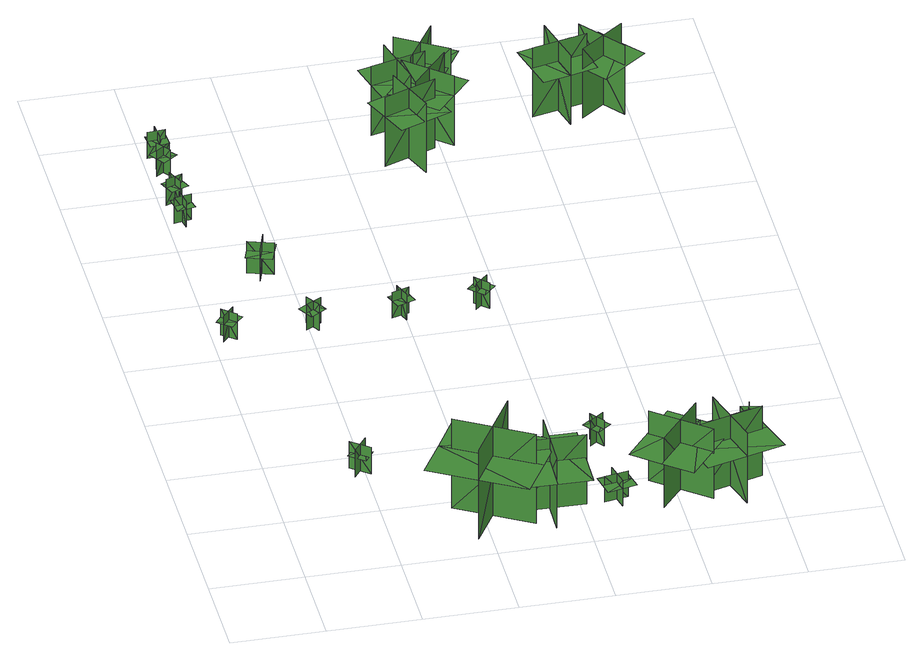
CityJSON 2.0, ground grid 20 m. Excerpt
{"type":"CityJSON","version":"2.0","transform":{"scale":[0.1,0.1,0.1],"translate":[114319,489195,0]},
"CityObjects":{
"tree1":{"type":"SolitaryVegetationObject","geometry":[{"type":"MultiSurface","lod":"1","boundaries":[[[0,1,2]],[[0,2,3]],[[4,5,6]],[[4,6,7]],[[8,9,10]],[[8,10,11]],[[8,11,12]],[[8,12,13]]]}]},
"tree2":{"type":"SolitaryVegetationObject","geometry":[{"type":"MultiSurface","lod":"1","boundaries":[[[14,15,16]],[[14,16,17]],[[18,19,20]],[[18,20,21]],[[22,23,24]],[[22,24,25]],[[22,26,27]],[[22,27,23]]]}]},
"tree3":{"type":"SolitaryVegetationObject","geometry":[{"type":"MultiSurface","lod":"1","boundaries":[[[28,29,30]],[[28,30,31]],[[32,33,34]],[[32,34,35]],[[36,37,38]],[[36,38,39]],[[36,40,41]],[[36,41,37]]]}]},
"tree4":{"type":"SolitaryVegetationObject","geometry":[{"type":"MultiSurface","lod":"1","boundaries":[[[42,43,44]],[[42,44,45]],[[46,47,48]],[[46,48,49]],[[50,51,52]],[[50,52,53]],[[50,54,55]],[[50,55,51]]]}]},
"tree5":{"type":"SolitaryVegetationObject","geometry":[{"type":"MultiSurface","lod":"1","boundaries":[[[56,57,58]],[[56,58,59]],[[60,61,62]],[[60,62,63]],[[64,65,66]],[[64,66,67]],[[64,67,68]],[[64,68,69]]]}]},
"tree6":{"type":"SolitaryVegetationObject","geometry":[{"type":"MultiSurface","lod":"1","boundaries":[[[70,71,72]],[[70,72,73]],[[74,75,76]],[[74,76,77]],[[78,79,80]],[[78,80,81]],[[78,82,83]],[[78,83,79]]]}]},
"tree7":{"type":"SolitaryVegetationObject","geometry":[{"type":"MultiSurface","lod":"1","boundaries":[[[84,85,86]],[[84,86,87]],[[88,89,90]],[[88,90,91]],[[92,93,94]],[[92,94,95]],[[92,95,96]],[[92,96,97]]]}]},
"tree8":{"type":"SolitaryVegetationObject","geometry":[{"type":"MultiSurface","lod":"1","boundaries":[[[98,99,100]],[[98,100,101]],[[102,103,104]],[[102,104,105]],[[106,107,108]],[[106,108,109]],[[106,110,111]],[[106,111,107]]]}]},
"tree9":{"type":"SolitaryVegetationObject","geometry":[{"type":"MultiSurface","lod":"1","boundaries":[[[112,113,114]],[[112,114,115]],[[116,117,118]],[[116,118,119]],[[120,121,122]],[[120,122,123]],[[120,124,125]],[[120,125,121]]]}]},
"tree10":{"type":"SolitaryVegetationObject","geometry":[{"type":"MultiSurface","lod":"1","boundaries":[[[126,127,128]],[[126,128,129]],[[130,131,132]],[[130,132,133]],[[134,135,136]],[[134,136,137]],[[134,137,138]],[[134,138,139]]]}]},
"tree11":{"type":"SolitaryVegetationObject","geometry":[{"type":"MultiSurface","lod":"1","boundaries":[[[140,141,142]],[[140,142,143]],[[144,145,146]],[[144,146,147]],[[148,149,150]],[[148,150,151]],[[148,152,153]],[[148,153,149]]]}]},
"tree12":{"type":"SolitaryVegetationObject","geometry":[{"type":"MultiSurface","lod":"1","boundaries":[[[154,155,156]],[[154,156,157]],[[158,159,160]],[[158,160,161]],[[162,163,164]],[[162,164,165]],[[162,165,166]],[[162,166,167]]]}]},
"tree13":{"type":"SolitaryVegetationObject","geometry":[{"type":"MultiSurface","lod":"1","boundaries":[[[168,169,170]],[[168,170,171]],[[172,173,174]],[[172,174,175]],[[176,177,178]],[[176,178,179]],[[176,180,181]],[[176,181,177]]]}]},
"tree14":{"type":"SolitaryVegetationObject","geometry":[{"type":"MultiSurface","lod":"1","boundaries":[[[182,183,184]],[[182,184,185]],[[186,187,188]],[[186,188,189]],[[190,191,192]],[[190,192,193]],[[190,194,195]],[[190,195,191]]]}]},
"tree15":{"type":"SolitaryVegetationObject","geometry":[{"type":"MultiSurface","lod":"1","boundaries":[[[196,197,198]],[[196,198,199]],[[200,201,202]],[[200,202,203]],[[204,205,206]],[[204,206,207]],[[204,207,208]],[[204,208,209]]]}]},
"tree16":{"type":"SolitaryVegetationObject","geometry":[{"type":"MultiSurface","lod":"1","boundaries":[[[210,211,212]],[[210,212,213]],[[214,215,216]],[[214,216,217]],[[218,219,220]],[[218,220,221]],[[218,221,222]],[[218,222,223]]]}]},
"tree17":{"type":"SolitaryVegetationObject","geometry":[{"type":"MultiSurface","lod":"1","boundaries":[[[224,225,226]],[[224,226,227]],[[228,229,230]],[[228,230,231]],[[232,233,234]],[[232,234,235]],[[232,235,236]],[[232,236,237]]]}]},
"tree18":{"type":"SolitaryVegetationObject","geometry":[{"type":"MultiSurface","lod":"1","boundaries":[[[238,239,240]],[[238,240,241]],[[242,243,244]],[[242,244,245]],[[246,247,248]],[[246,248,249]],[[246,249,250]],[[246,250,251]]]}]},
"tree19":{"type":"SolitaryVegetationObject","geometry":[{"type":"MultiSurface","lod":"1","boundaries":[[[252,253,254]],[[252,254,255]],[[256,257,258]],[[256,258,259]],[[260,261,262]],[[260,262,263]],[[260,263,264]],[[260,264,265]]]}]},
"tree20":{"type":"SolitaryVegetationObject","geometry":[{"type":"MultiSurface","lod":"1","boundaries":[[[266,267,268]],[[266,268,269]],[[270,271,272]],[[270,272,273]],[[274,275,276]],[[274,276,277]],[[274,277,278]],[[274,278,279]]]}]},
"tree21":{"type":"SolitaryVegetationObject","geometry":[{"type":"MultiSurface","lod":"1","boundaries":[[[280,281,282]],[[280,282,283]],[[284,285,286]],[[284,286,287]],[[288,289,290]],[[288,290,291]],[[288,292,293]],[[288,293,289]]]}]},
"tree22":{"type":"SolitaryVegetationObject","geometry":[{"type":"MultiSurface","lod":"1","boundaries":[[[294,295,296]],[[294,296,297]],[[298,299,300]],[[298,300,301]],[[302,303,304]],[[302,304,305]],[[302,305,306]],[[302,306,307]]]}]},
"tree23":{"type":"SolitaryVegetationObject","geometry":[{"type":"MultiSurface","lod":"1","boundaries":[[[308,309,310]],[[308,310,311]],[[312,313,314]],[[312,314,315]],[[316,317,318]],[[316,318,319]],[[316,319,320]],[[316,320,321]]]}]}
},
"vertices":[
[209,326,10],[170,356,10],[170,356,75],[209,326,75],[204,361,10],[175,322,10],[175,322,75],[204,361,75],[201,356,50],[185,369,50],[164,341,50],[180,329,50],[196,316,50],[217,344,50],
[19,853,11],[44,882,11],[44,882,74],[19,853,74],[48,856,11],[19,880,11],[19,880,74],[48,856,74],[48,856,54],[19,880,54],[6,864,54],[35,840,54],[62,872,54],[32,896,54],
[34,1276,10],[27,1313,10],[27,1313,73],[34,1276,73],[50,1300,10],[13,1293,10],[13,1293,73],[50,1300,73],[50,1300,53],[13,1293,53],[16,1273,53],[54,1280,53],[46,1321,53],[9,1314,53],
[11,1361,10],[46,1375,10],[46,1375,73],[11,1361,73],[38,1350,10],[23,1385,10],[23,1385,73],[38,1350,73],[38,1350,53],[23,1385,53],[4,1377,53],[19,1342,53],[57,1358,53],[42,1393,53],
[373,58,4],[373,58,221],[468,219,221],[468,219,4],[344,180,4],[344,180,221],[499,89,221],[499,89,4],[320,194,150],[272,114,150],[466,0,150],[514,81,150],[561,162,150],[367,275,150],
[226,881,9],[193,862,9],[193,862,72],[226,881,72],[198,889,9],[217,856,9],[217,856,72],[198,889,72],[198,889,52],[217,856,52],[234,866,52],[216,899,52],[180,878,52],[199,845,52],
[139,1056,9],[156,1108,9],[156,1108,86],[139,1056,86],[172,1072,9],[119,1090,9],[119,1090,86],[172,1072,86],[172,1072,64],[181,1098,64],[128,1116,64],[119,1090,64],[110,1064,64],[163,1046,64],
[20,1496,9],[42,1465,9],[42,1465,72],[20,1496,72],[15,1468,9],[46,1490,9],[46,1490,72],[15,1468,72],[15,1468,52],[46,1490,52],[34,1507,52],[3,1485,52],[27,1451,52],[58,1473,52],
[10,1535,10],[48,1538,10],[48,1538,73],[10,1535,73],[32,1516,10],[29,1554,10],[29,1554,73],[32,1516,73],[32,1516,52],[29,1554,52],[8,1552,52],[12,1514,52],[53,1518,52],[50,1556,52],
[466,137,5],[466,137,175],[613,133,175],[613,133,5],[539,204,5],[539,204,175],[536,62,175],[536,62,5],[540,226,120],[466,227,120],[462,51,120],[535,49,120],[609,48,120],[613,224,120],
[371,864,11],[407,876,11],[407,876,74],[371,864,74],[398,851,11],[385,887,11],[385,887,74],[398,851,74],[398,851,53],[385,887,53],[365,880,53],[378,844,53],[417,858,53],[404,894,53],
[671,160,7],[671,160,69],[682,108,69],[682,108,7],[701,140,7],[701,140,69],[650,130,69],[650,130,7],[708,141,49],[703,168,49],[640,155,49],[646,129,49],[651,102,49],[714,115,49],
[691,324,9],[668,355,9],[668,355,72],[691,324,72],[695,353,9],[665,330,9],[665,330,72],[695,353,72],[695,353,51],[665,330,51],[678,314,51],[708,337,51],[682,370,51],[652,347,51],
[571,857,10],[544,884,10],[544,884,73],[571,857,73],[571,886,10],[544,859,10],[544,859,73],[571,886,73],[571,886,53],[544,859,53],[559,845,53],[586,872,53],[556,901,53],[529,873,53],
[752,179,12],[752,179,182],[867,87,182],[867,87,12],[851,188,12],[851,188,182],[762,77,182],[762,77,12],[864,205,127],[807,251,127],[697,113,127],[754,67,127],[812,21,127],[922,159,127],
[931,64,8],[931,64,179],[890,205,179],[890,205,8],[845,114,8],[845,114,179],[981,153,179],[981,153,8],[824,108,123],[844,37,123],[1014,86,123],[993,157,123],[973,227,123],[803,179,123],
[507,1478,9],[551,1365,9],[551,1365,178],[507,1478,178],[474,1404,9],[587,1449,9],[587,1449,178],[474,1404,178],[474,1404,131],[496,1348,131],[609,1392,131],[587,1449,131],[565,1505,131],[451,1461,131],
[513,1592,8],[543,1474,8],[543,1474,177],[513,1592,177],[471,1522,8],[589,1552,8],[589,1552,177],[471,1522,177],[471,1522,130],[487,1463,130],[604,1494,130],[589,1552,130],[574,1611,130],[456,1581,130],
[546,1442,10],[625,1534,10],[625,1534,180],[546,1442,180],[627,1447,10],[535,1527,10],[535,1527,180],[627,1447,180],[627,1447,132],[667,1494,132],[574,1573,132],[535,1527,132],[495,1480,132],[587,1401,132],
[537,1612,9],[641,1547,9],[641,1547,179],[537,1612,179],[555,1533,9],[620,1636,9],[620,1636,179],[555,1533,179],[555,1533,131],[607,1500,131],[671,1604,131],[620,1636,131],[568,1668,131],[504,1565,131],
[983,288,10],[992,325,10],[992,325,73],[983,288,73],[1008,304,10],[971,312,10],[971,312,73],[1008,304,73],[1008,304,53],[971,312,53],[966,292,53],[1003,284,53],[1012,324,53],[975,332,53],
[805,1516,8],[923,1544,8],[923,1544,177],[805,1516,177],[874,1473,8],[845,1591,8],[845,1591,177],[874,1473,177],[874,1473,129],[933,1488,129],[904,1606,129],[845,1591,129],[786,1577,129],[815,1459,129],
[989,1485,8],[914,1581,8],[914,1581,177],[989,1485,177],[999,1565,8],[903,1491,8],[903,1491,177],[999,1565,177],[999,1565,129],[962,1613,129],[866,1539,129],[903,1491,129],[941,1443,129],[1037,1517,129]
]}
